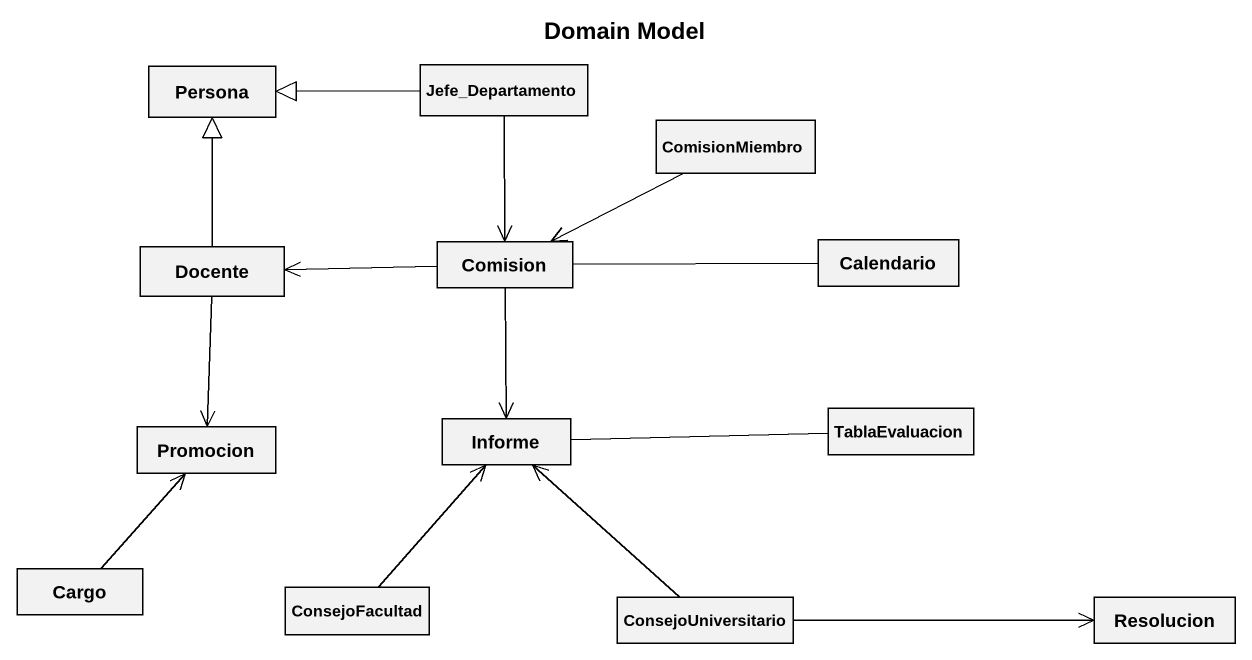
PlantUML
@startuml
title Domain Model
hide circle
hide empty members
class Persona
class Jefe_Departamento
class ComisionMiembro
class Comision
class Calendario
class Docente
class Promocion
class Informe
class TablaEvaluacion
class Cargo
class ConsejoFacultad
class ConsejoUniversitario
class Resolucion
Jefe_Departamento -left-|> Persona
Jefe_Departamento --> Comision
ComisionMiembro -left-> Comision
Comision -right- Calendario
Comision -left-> Docente
Comision --> Informe
Docente -up-|> Persona
Docente --> Promocion
TablaEvaluacion -left- Informe
Cargo -up-> Promocion
ConsejoFacultad -up-> Informe
ConsejoUniversitario -up-> Informe
ConsejoUniversitario -right-> Resolucion
@enduml
